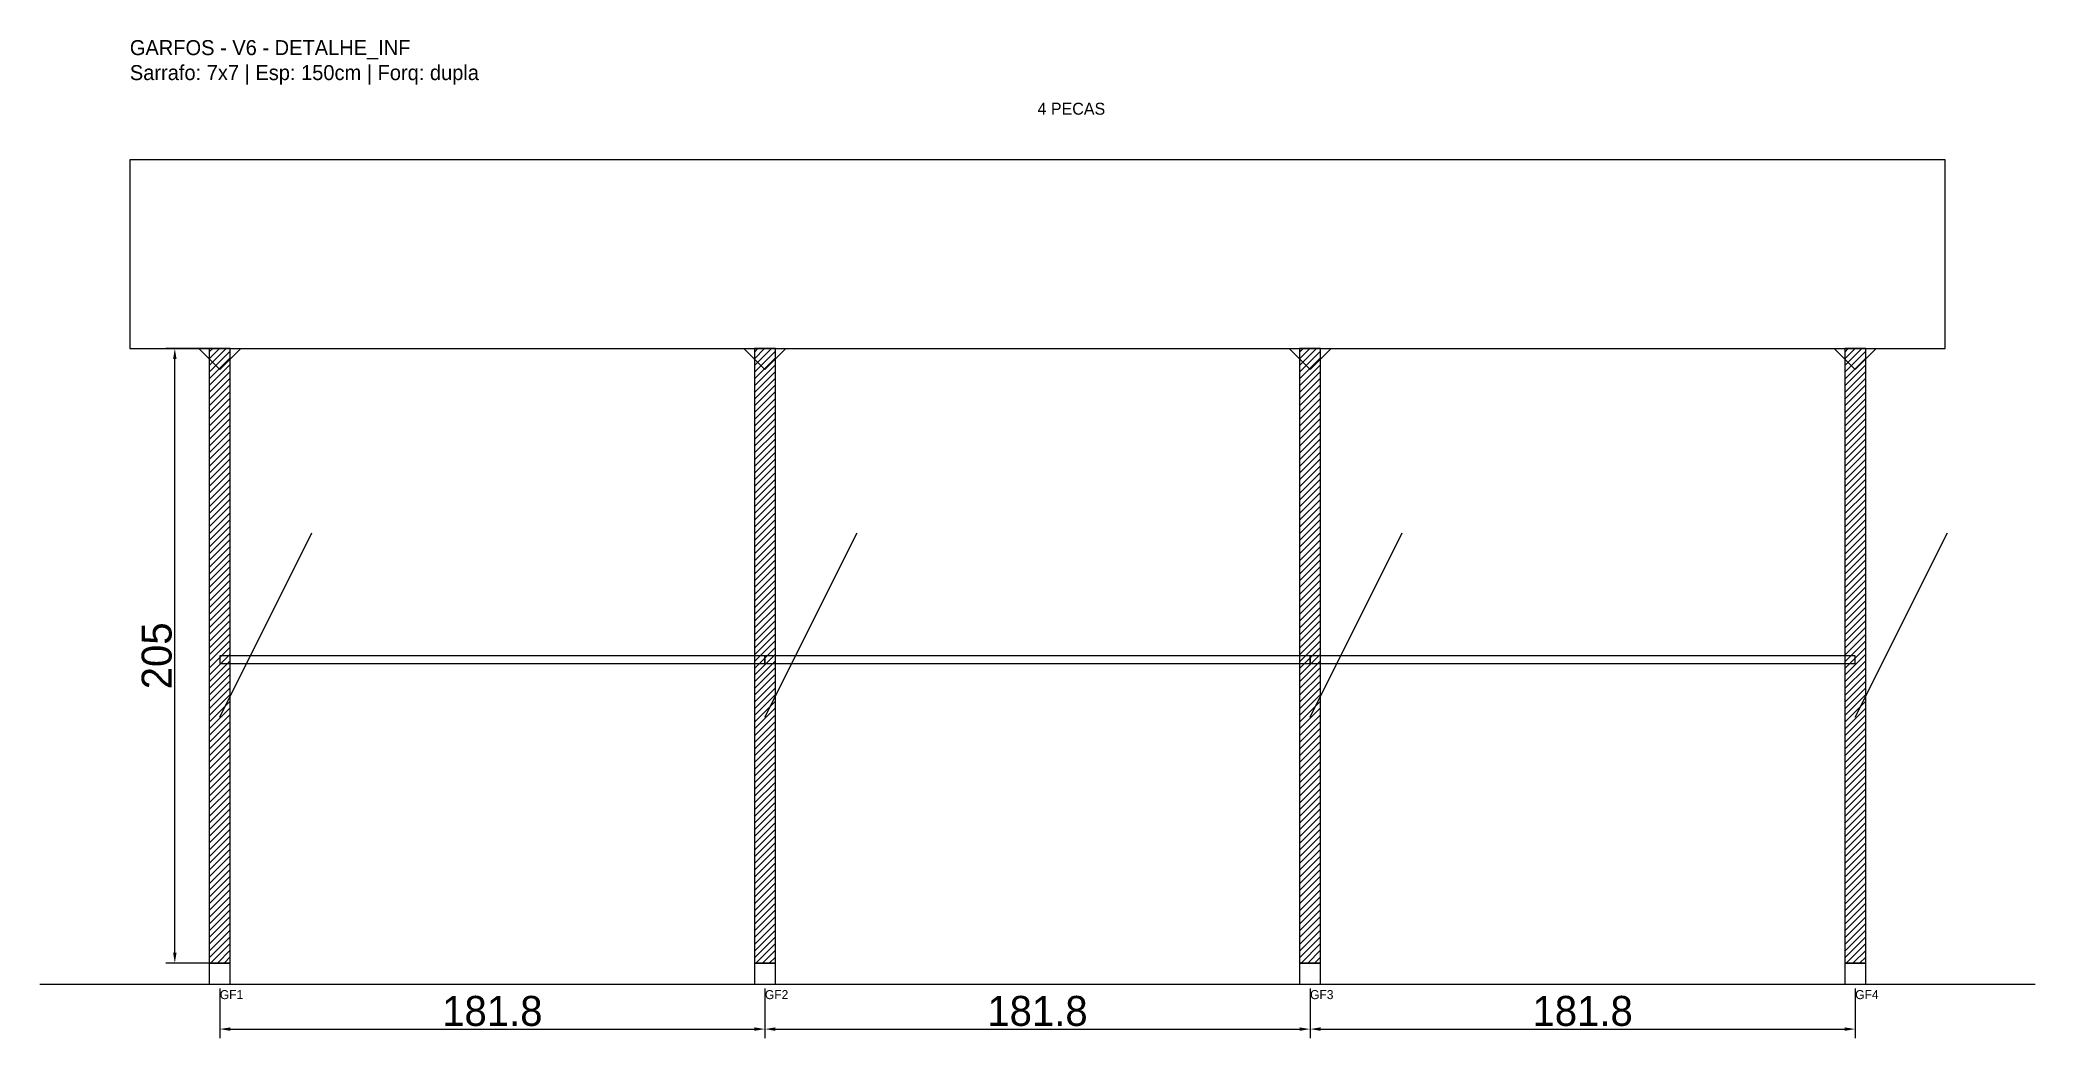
# Model space of a CAD drawing. Header units: metres. Extents: x -30 to 636, y -25 to 308.
import ezdxf

# ---------------------------------------------------------------- set-up
doc = ezdxf.new("R2010")
doc.units = ezdxf.units.M
for name, color, linetype in [('BARRA_ANCORAGEM', 1, 'Continuous'), ('COTA', 241, 'Continuous'), ('GARFOS OK', 3, 'Continuous'), ('NOME DA VIGA', 6, 'Continuous'), ('SARR_7x7', 40, 'Continuous'), ('TIRAS REESCORAMENTO', 252, 'Continuous'), ('VIGAS', 3, 'Continuous')]:
    doc.layers.add(name, color=color, linetype=linetype)
doc.dimstyles.new('EZ DXF', dxfattribs={"dimtxt": 10, "dimasz": 3.5, "dimexe": 3, "dimexo": 1.5, "dimgap": 1, "dimtad": 1, "dimdec": 1, "dimdsep": 46, "dimcen": 2.5, "dimazin": 3, "dimtfac": 1, "dimtmove": 0, "dimatfit": 3})

msp = doc.modelspace()

# ---------------------------------------------------------------- hatches: boundary and pattern name
at = {"layer": 'COTA'}
h = msp.add_hatch(dxfattribs=at)
h.set_pattern_fill('ANSI31', scale=0.5)
h.paths.add_polyline_path([(26.5, 0), (33.5, 0), (33.5, 205), (26.5, 205)])
h = msp.add_hatch(dxfattribs=at)
h.set_pattern_fill('ANSI31', scale=0.5)
h.paths.add_polyline_path([(208.33, 0), (215.33, 0), (215.33, 205), (208.33, 205)])
h = msp.add_hatch(dxfattribs=at)
h.set_pattern_fill('ANSI31', scale=0.5)
h.paths.add_polyline_path([(390.17, 0), (397.17, 0), (397.17, 205), (390.17, 205)])
h = msp.add_hatch(dxfattribs=at)
h.set_pattern_fill('ANSI31', scale=0.5)
h.paths.add_polyline_path([(572, 0), (579, 0), (579, 205), (572, 205)])

# ---------------------------------------------------------------- linework, layer by layer
at = {"layer": 'BARRA_ANCORAGEM'}
for p, q in [((30, 82), (60.75, 143.5)), ((211.83, 82), (242.58, 143.5)), ((393.67, 82), (424.42, 143.5)), ((575.5, 82), (606.25, 143.5))]:
    msp.add_line(p, q, dxfattribs=at)
at = {"layer": 'GARFOS OK'}
for p, q in [((30, 198), (23, 205)), ((23, 205), (37, 205)), ((30, 198), (37, 205)), ((211.83, 198), (204.83, 205)), ((204.83, 205), (218.83, 205)), ((211.83, 198), (218.83, 205)), ((393.67, 198), (386.67, 205)), ((386.67, 205), (400.67, 205)), ((393.67, 198), (400.67, 205)), ((575.5, 198), (568.5, 205)), ((568.5, 205), (582.5, 205)), ((575.5, 198), (582.5, 205))]:
    msp.add_line(p, q, dxfattribs=at)
at = {"layer": 'GARFOS OK', "linetype": 'CONTINUOUS'}
msp.add_line((-30, -7), (635.5, -7), dxfattribs=at)
at = {"layer": 'GARFOS OK'}
for points in [[(26.5, 0), (33.5, 0), (33.5, 205), (26.5, 205), (26.5, 0)], [(208.33, 0), (215.33, 0), (215.33, 205), (208.33, 205), (208.33, 0)], [(390.17, 0), (397.17, 0), (397.17, 205), (390.17, 205), (390.17, 0)], [(572, 0), (579, 0), (579, 205), (572, 205), (572, 0)]]:
    msp.add_lwpolyline(points, dxfattribs=at)
at = {"layer": 'SARR_7x7'}
for points in [[(26.5, -7), (33.5, -7), (33.5, 0), (26.5, 0), (26.5, -7)], [(208.33, -7), (215.33, -7), (215.33, 0), (208.33, 0), (208.33, -7)], [(390.17, -7), (397.17, -7), (397.17, 0), (390.17, 0), (390.17, -7)], [(572, -7), (579, -7), (579, 0), (572, 0), (572, -7)]]:
    msp.add_lwpolyline(points, dxfattribs=at)
at = {"layer": 'TIRAS REESCORAMENTO'}
for points in [[(30, 100), (211.83, 100), (211.83, 102.5), (30, 102.5), (30, 100)], [(211.83, 100), (393.67, 100), (393.67, 102.5), (211.83, 102.5), (211.83, 100)], [(393.67, 100), (575.5, 100), (575.5, 102.5), (393.67, 102.5), (393.67, 100)]]:
    msp.add_lwpolyline(points, dxfattribs=at)
at = {"layer": 'VIGAS'}
msp.add_lwpolyline([(0, 205), (605.5, 205), (605.5, 268), (0, 268), (0, 205)], dxfattribs=at)

# ---------------------------------------------------------------- texts
at = {"layer": 'NOME DA VIGA'}
for s, height, p in [('4 PECAS', 4, (302.75, 283)), ('GF1', 3, (30, -12)), ('GF2', 3, (211.83, -12)), ('GF3', 3, (393.67, -12)), ('GF4', 3, (575.5, -12))]:
    msp.add_text(s, height=height, dxfattribs=at).set_placement(p)
at = {"layer": 'NOME DA VIGA', "insert": (0, 293), "char_height": 5, "attachment_point": 7}
msp.add_mtext('GARFOS - V6 - DETALHE_INF\\PSarrafo: 7x7 | Esp: 150cm | Forq: dupla', dxfattribs=at)

# ---------------------------------------------------------------- dimensions: what is measured, and where the dimension line sits
at = {"layer": 'COTA'}
msp.add_linear_dim(base=(15, 0), p1=(30, 0), p2=(30, 205), angle=90, dimstyle='EZ DXF', dxfattribs=at).render()
for base, p1, p2 in [((30, -22), (30, -7), (211.83, -7)), ((211.83, -22), (211.83, -7), (393.67, -7)), ((393.67, -22), (393.67, -7), (575.5, -7))]:
    msp.add_linear_dim(base=base, p1=p1, p2=p2, dimstyle='EZ DXF', dxfattribs=at).render()

doc.saveas('drawing.dxf')
